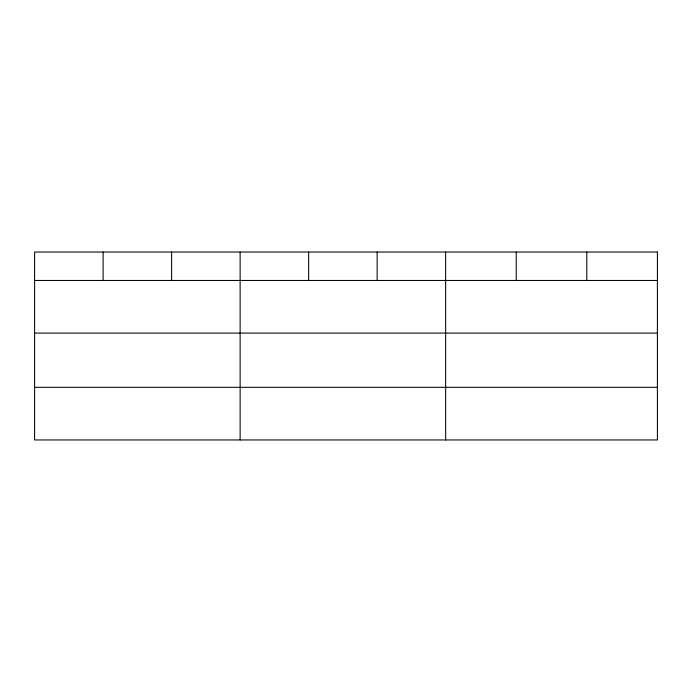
<?xml version="1.0" encoding="UTF-8"?>
<svg xmlns="http://www.w3.org/2000/svg" width="692" height="692" viewBox="0 0 692 692"><rect width="100%" height="100%" fill="white"/><g stroke="black" fill="none" stroke-linecap="round" stroke-linejoin="round"><path stroke-width="1.04" d="M34.6 280.459L657.4 280.459M34.6 333.094L657.4 333.094M34.6 387.321L657.4 387.321M586.816 252.044L586.816 280.459M516.232 252.044L516.232 280.459M445.648 252.044L445.648 439.956M377.14 252.044L377.14 280.459M308.632 252.044L308.632 280.459M240.124 252.044L240.124 439.956M171.616 252.044L171.616 280.459M103.108 252.044L103.108 280.459M657.4 252.044L34.6 252.044L34.6 439.956L657.4 439.956L657.4 252.044"/></g></svg>
